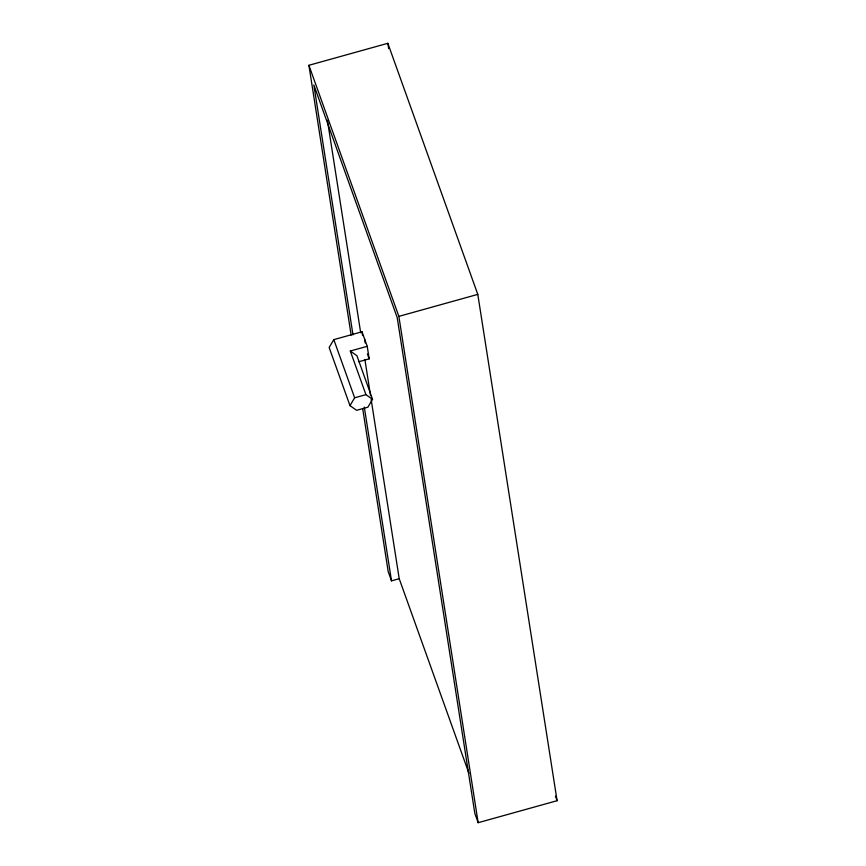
<?xml version="1.0" encoding="UTF-8"?>
<svg xmlns="http://www.w3.org/2000/svg" width="866" height="866" viewBox="0 0 866 866"><rect width="100%" height="100%" fill="white"/><g stroke="black" fill="none" stroke-linecap="round" stroke-linejoin="round"><path stroke-width="1.3" d="M333.811 339.634L329.145 347.472L349.983 405.634L356.608 410.322L367.888 407.182L372.542 399.345L356.922 355.72L350.297 351.033L367.216 346.313L362.01 331.775L333.811 339.634L354.649 397.797L349.983 405.634M351.174 335.164L308.913 65.296L387.838 43.3L477.794 294.375L557.087 800.704L478.162 822.7L474.849 813.477L397.202 317.595L313.849 84.955L352.992 334.904M478.162 822.7L398.869 316.371L477.794 294.375M358.762 361.75L369.176 358.849L367.216 346.313M354.649 397.797L365.928 394.647L372.542 399.345M362.681 408.633L388.206 571.625L391.508 580.848L399.269 578.683M308.913 65.296L398.869 316.371M555.431 796.092L557.087 800.704M367.444 353.999L369.176 358.849M350.297 351.033L365.928 394.647M468.896 773.219L399.215 578.715L371.168 399.605M387.838 43.3L388.682 48.648M364.608 339.039L365.225 342.979M362.01 331.775L362.594 335.532M327.413 120.255L360.7 332.782M364.889 359.509L370.54 395.6M364.294 407.085L391.508 580.848"/></g></svg>
